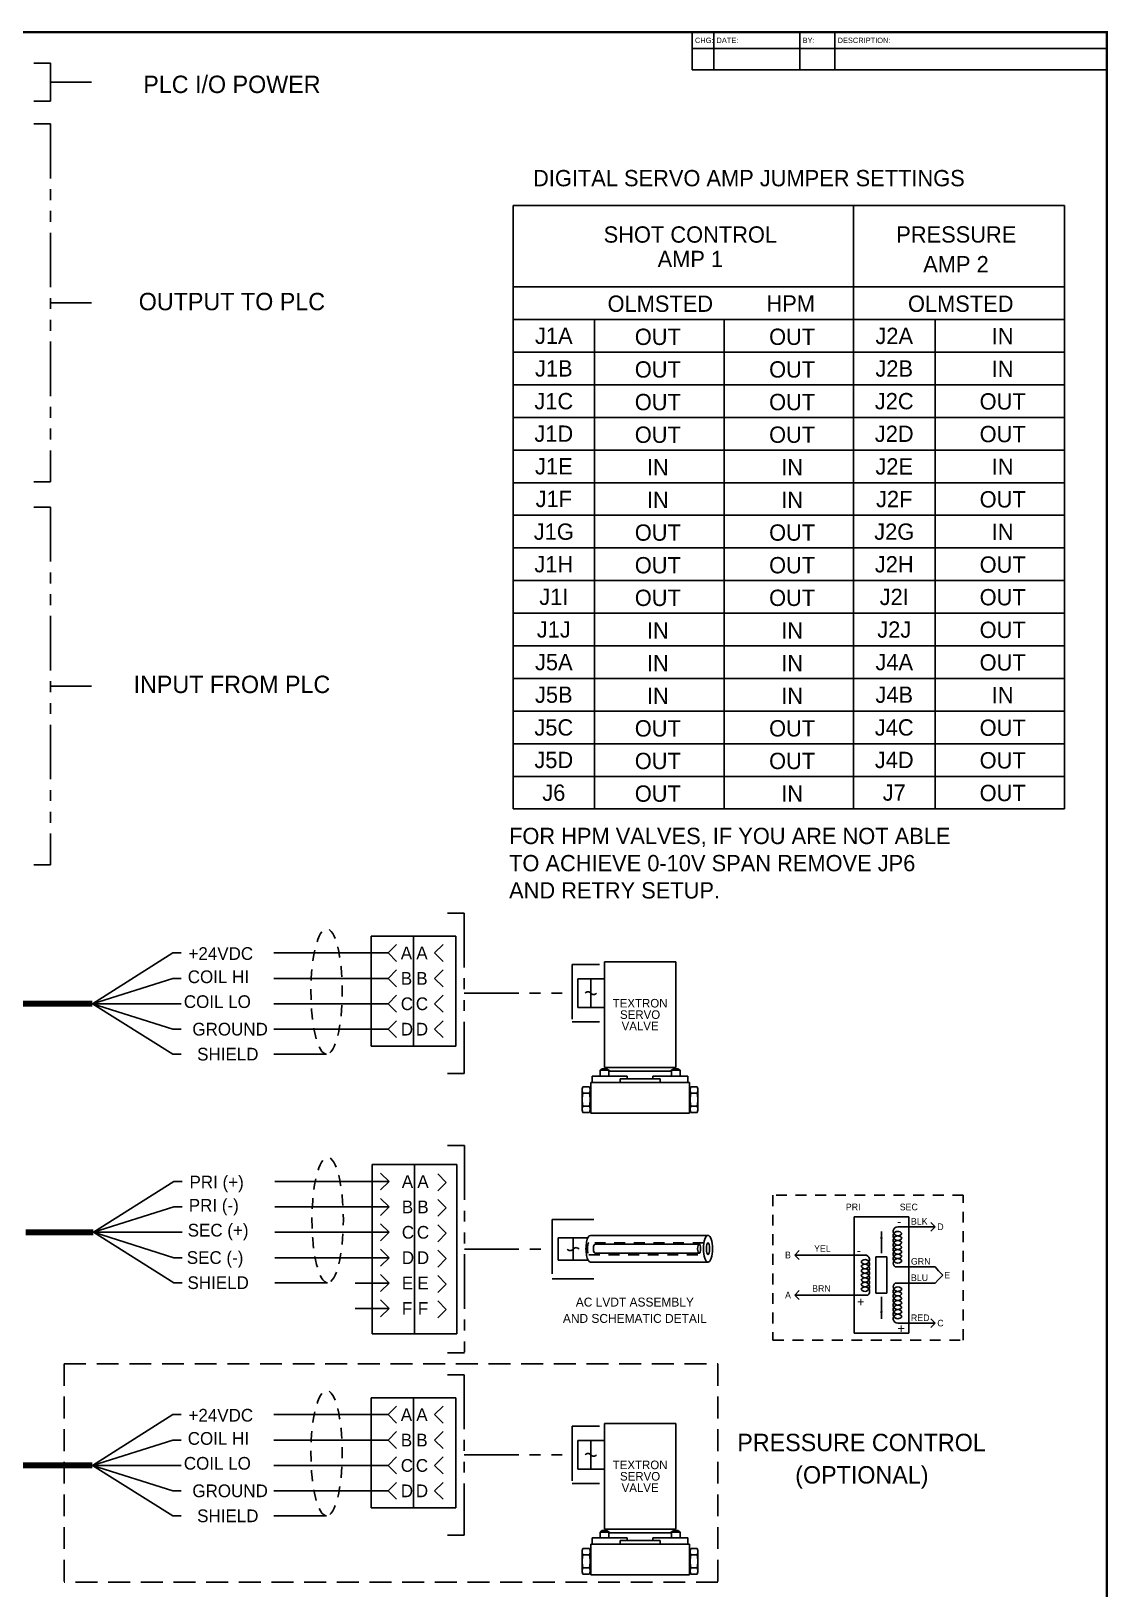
# Model space of a CAD drawing. Extents: x -174 to 488, y -202 to 118.
# Drawn here: x -56.26 to -43.9, y -103.88 to -85.99 of the extents above; entities that cross this region are included whole.
import ezdxf
from ezdxf.enums import TextEntityAlignment as Align

# ---------------------------------------------------------------- set-up
doc = ezdxf.new("R2010")
doc.units = 0
doc.header["$MEASUREMENT"] = 0
for name, pattern in [('HIDDEN', [0.375, 0.25, -0.125]), ('HIDDEN2', [0.1875, 0.125, -0.0625]), ('PHANTOM2', [1.25, 0.625, -0.125, 0.125, -0.125, 0.125, -0.125])]:
    doc.linetypes.add(name, pattern=pattern)
doc.layers.get('0').update_dxf_attribs({"linetype": 'CONTINUOUS'})
for name, color, linetype in [('1', 3, 'CONTINUOUS'), ('HIDDEN', 4, 'HIDDEN2'), ('TITLE', 2, 'CONTINUOUS')]:
    doc.layers.add(name, color=color, linetype=linetype)

# ---------------------------------------------------------------- blocks, each defined once
blk = doc.blocks.new('REVTITLE')
at = {"color": 2}
blk.add_line((3.849999999999999, -2.220446049250313e-15), (3.849999999999999, -0.3500000000000001), dxfattribs=at)
at = {"layer": 'TITLE'}
for p, q in [((3.849999999999999, -2.220446049250313e-15), (1.415534356397075e-15, -2.220446049250313e-15)), ((1.415534356397075e-15, -2.220446049250313e-15), (1.415534356397075e-15, -0.3500000000000001)), ((0.2000000000000007, -2.220446049250313e-15), (0.2000000000000007, -0.3500000000000001)), ((1.000000000000001, -2.220446049250313e-15), (1.000000000000001, -0.3500000000000001)), ((1.325000000000001, -2.220446049250313e-15), (1.325000000000001, -0.3500000000000001)), ((3.849999999999999, -0.1500000000000008), (1.415534356397075e-15, -0.1500000000000008))]:
    blk.add_line(p, q, dxfattribs=at)
for s, p in [('CHG:', (0.02499999999999999, -0.1000000000000001)), ('DATE:', (0.2249999999999993, -0.1000000000000001)), ('BY:', (1.025000000000003, -0.1000000000000001)), ('DESCRIPTION:', (1.349999999999999, -0.1000000000000001))]:
    blk.add_text(s, height=0.05, dxfattribs=at).set_placement(p)
blk = doc.blocks.new('ARROW', base_point=(0.5, 0.5))
blk.add_solid([(0.7000000000000001, 0.4666666666666667), (0.7000000000000001, 0.5333333333333333), (0.5, 0.5)])

msp = doc.modelspace()

# ---------------------------------------------------------------- linework, layer by layer
at = {"linetype": 'PHANTOM2'}
for p, q in [((-56.23384911348207, -86.36150397985786), (-56.03942780231137, -86.36150397985786)), ((-56.03942780231138, -86.36150397985786), (-56.03942780231138, -86.79647990869432)), ((-56.03942780231138, -86.57899194427608), (-55.56962567574573, -86.57899194427608)), ((-56.03942780231138, -86.79647990869432), (-56.23384911348208, -86.79647990869432)), ((-56.23384911348208, -87.05762571670653), (-56.03942780231138, -87.05762571670653)), ((-56.03942780231138, -87.05762571670653), (-56.03942780231138, -91.1674331473992)), ((-56.03942780231138, -89.11252943205287), (-55.56962567574573, -89.11252943205287)), ((-56.03942780231138, -91.16743314739921), (-56.23384911348208, -91.16743314739921)), ((-56.23384911348209, -91.45932644899555), (-56.03942780231139, -91.45932644899555)), ((-56.03942780231139, -91.45932644899555), (-56.03942780231139, -95.56913387968822)), ((-56.03942780231139, -93.51423016434188), (-55.56962567574574, -93.51423016434188)), ((-56.03942780231139, -95.56913387968824), (-56.23384911348209, -95.56913387968824)), ((-51.48388628213176, -96.12103329527527), (-51.28946497096106, -96.12103329527527)), ((-51.28946497096106, -96.12103329527527), (-51.28946497096106, -97.96269435711622)), ((-50.04995932571777, -96.71377786359521), (-50.04995932571777, -97.36994978879628)), ((-49.7382821239122, -96.71377786359521), (-50.04995932571777, -96.71377786359521)), ((-51.28946497096106, -97.04186382619575), (-50.04995932571777, -97.04186382619575)), ((-50.04995932571777, -97.36994978879628), (-49.7382821239122, -97.36994978879628)), ((-51.28946497096106, -97.96269435711622), (-51.48388628213176, -97.96269435711622)), ((-51.4811196066466, -98.79063135442031), (-51.2866982954759, -98.79063135442031)), ((-51.2866982954759, -98.79063135442031), (-51.2866982954759, -101.1722924162613)), ((-50.27865845293121, -99.63975346413919), (-50.27865845293121, -100.3231703065424)), ((-49.80026666324898, -99.63975346413919), (-50.27865845293121, -99.63975346413919)), ((-51.2866982954759, -99.98146188534079), (-50.27865845293121, -99.98146188534079)), ((-50.27865845293121, -100.3231703065424), (-49.80026666324898, -100.3231703065424)), ((-51.2866982954759, -101.1722924162613), (-51.4811196066466, -101.1722924162613)), ((-51.48388628213176, -101.4237630713679), (-51.28946497096106, -101.4237630713679)), ((-51.28946497096106, -101.4237630713679), (-51.28946497096106, -103.2654241332088)), ((-50.04995932571777, -102.0165076396878), (-50.04995932571777, -102.6726795648889)), ((-49.7382821239122, -102.0165076396878), (-50.04995932571777, -102.0165076396878)), ((-51.28946497096106, -102.3445936022884), (-50.04995932571777, -102.3445936022884)), ((-50.04995932571777, -102.6726795648889), (-49.7382821239122, -102.6726795648889)), ((-51.28946497096106, -103.2654241332088), (-51.48388628213176, -103.2654241332088))]:
    msp.add_line(p, q, dxfattribs=at)
at = {"color": 2}
msp.add_line((-48.67176232509389, -86.43749336536258), (-43.91316232509389, -86.43749336536258), dxfattribs=at)
at = {"color": 7}
for p, q in [((-50.7302021377082, -94.92607306101243), (-50.73020213770814, -87.9928326155424)), ((-50.73020213770814, -87.9928326155424), (-48.30728432851047, -87.9928326155424)), ((-48.30728432851047, -87.9928326155424), (-46.82128432851047, -87.9928326155424)), ((-46.82128432851053, -94.92607306101245), (-46.82128432851047, -87.99283261554241)), ((-46.82128432851053, -94.92607306101245), (-46.82128432851047, -87.99283261554241)), ((-46.82128432851053, -94.92607306101245), (-46.82128432851047, -87.99283261554241)), ((-46.82128432851047, -87.99283261554241), (-44.3983665193128, -87.99283261554241)), ((-46.82128432851053, -94.92607306101245), (-46.82128432851047, -87.99283261554241)), ((-44.39836651931286, -94.92607306101245), (-44.3983665193128, -87.99283261554241)), ((-48.30728432851047, -88.92975700006534), (-50.73020213770814, -88.92975700006536)), ((-44.39836651931281, -88.92975700006534), (-48.30728432851047, -88.92975700006536)), ((-48.30728432851047, -89.30452675387451), (-50.73020213770814, -89.30452675387454)), ((-49.79327775318522, -94.92607306101243), (-49.79327775318522, -89.30452675387454)), ((-48.30728432851053, -94.92607306101243), (-48.30728432851048, -89.30452675387453)), ((-48.30728432851053, -94.92607306101243), (-48.30728432851048, -89.30452675387454)), ((-46.82128432851049, -89.30452675387453), (-48.30728432851047, -89.30452675387454)), ((-44.3983665193128, -89.30452675387453), (-46.82128432851047, -89.30452675387455)), ((-45.88435994398755, -94.92607306101245), (-45.88435994398755, -89.30452675387455)), ((-48.30728432851048, -89.67929650768372), (-50.73020213770814, -89.67929650768372)), ((-46.82128432851049, -89.67929650768372), (-48.30728432851047, -89.67929650768372)), ((-44.39836651931282, -89.67929650768373), (-46.82128432851047, -89.67929650768373)), ((-48.30728432851048, -90.05406626149295), (-50.73020213770814, -90.05406626149295)), ((-46.82128432851049, -90.05406626149295), (-48.30728432851047, -90.05406626149295)), ((-44.39836651931282, -90.05406626149296), (-46.82128432851047, -90.05406626149296)), ((-48.30728432851048, -90.42883601530212), (-50.73020213770814, -90.42883601530212)), ((-46.82128432851049, -90.42883601530212), (-48.30728432851047, -90.42883601530212)), ((-44.39836651931282, -90.42883601530214), (-46.82128432851047, -90.42883601530214)), ((-48.3072843285105, -90.8036057691113), (-50.73020213770814, -90.80360576911133)), ((-46.82128432851049, -90.80360576911131), (-48.30728432851047, -90.80360576911133)), ((-44.39836651931283, -90.80360576911131), (-46.82128432851047, -90.80360576911134)), ((-48.3072843285105, -91.17837552292053), (-50.73020213770814, -91.17837552292053)), ((-46.8212843285105, -91.17837552292056), (-48.30728432851047, -91.17837552292053)), ((-44.39836651931283, -91.17837552292055), (-46.82128432851047, -91.17837552292055)), ((-48.3072843285105, -91.55314527672971), (-50.73020213770814, -91.55314527672971)), ((-46.8212843285105, -91.5531452767297), (-48.30728432851047, -91.55314527672971)), ((-44.39836651931283, -91.55314527672972), (-46.82128432851047, -91.55314527672972)), ((-48.3072843285105, -91.92791503053888), (-50.73020213770814, -91.92791503053888)), ((-46.8212843285105, -91.92791503053888), (-48.30728432851047, -91.92791503053888)), ((-44.39836651931283, -91.9279150305389), (-46.82128432851047, -91.9279150305389)), ((-48.3072843285105, -92.30268478434806), (-50.73020213770814, -92.30268478434809)), ((-46.82128432851051, -92.30268478434809), (-48.30728432851047, -92.30268478434809)), ((-44.39836651931283, -92.30268478434807), (-46.82128432851047, -92.3026847843481)), ((-48.3072843285105, -92.67745453815726), (-50.73020213770814, -92.67745453815729)), ((-46.82128432851051, -92.67745453815728), (-48.30728432851047, -92.67745453815729)), ((-44.39836651931283, -92.67745453815728), (-46.82128432851047, -92.6774545381573)), ((-48.30728432851051, -93.05222429196647), (-50.73020213770814, -93.05222429196647)), ((-46.82128432851052, -93.05222429196647), (-48.30728432851047, -93.05222429196647)), ((-44.39836651931284, -93.05222429196648), (-46.82128432851047, -93.05222429196648)), ((-48.30728432851051, -93.42699404577564), (-50.73020213770814, -93.42699404577564)), ((-46.82128432851052, -93.42699404577564), (-48.30728432851047, -93.42699404577564)), ((-44.39836651931284, -93.42699404577566), (-46.82128432851047, -93.42699404577566)), ((-48.30728432851051, -93.80176379958488), (-50.73020213770814, -93.80176379958488)), ((-46.82128432851052, -93.80176379958486), (-48.30728432851047, -93.80176379958488)), ((-44.39836651931284, -93.80176379958489), (-46.82128432851047, -93.80176379958489)), ((-48.30728432851053, -94.17653355339405), (-50.73020213770814, -94.17653355339405)), ((-46.82128432851052, -94.17653355339404), (-48.30728432851047, -94.17653355339405)), ((-44.39836651931286, -94.17653355339407), (-46.82128432851047, -94.17653355339407)), ((-48.30728432851053, -94.55130330720323), (-50.73020213770814, -94.55130330720323)), ((-46.82128432851053, -94.55130330720324), (-48.30728432851047, -94.55130330720323)), ((-44.39836651931286, -94.55130330720324), (-46.82128432851047, -94.55130330720324)), ((-48.30728432851053, -94.92607306101246), (-50.73020213770814, -94.92607306101243)), ((-46.82128432851053, -94.92607306101246), (-48.30728432851047, -94.92607306101243)), ((-44.39836651931286, -94.92607306101247), (-46.82128432851047, -94.92607306101245))]:
    msp.add_line(p, q, dxfattribs=at)
for p, q in [((-52.35878218239988, -96.38569190099467), (-51.87272890447312, -96.38569190099467)), ((-52.35878218239988, -96.38569190099467), (-52.35878218239988, -97.64943042360416)), ((-51.87272890447312, -96.38569190099467), (-51.38667562654642, -96.38569190099467)), ((-51.87272890447312, -97.64943042360416), (-51.87272890447312, -96.38569190099467)), ((-51.38667562654642, -96.38569190099467), (-51.38667562654642, -97.64943042360416)), ((-54.63598280023348, -96.58011321216536), (-55.55951781966678, -97.1622820849336)), ((-54.63598280023348, -96.58011321216536), (-54.54124419188886, -96.58011321216536)), ((-52.55320349357055, -96.58011321216537), (-53.47673851300382, -96.58011321216537)), ((-52.16436087122918, -96.58011321216537), (-52.55320349357055, -96.58011321216537)), ((-52.06715021564381, -96.48290255658002), (-52.16436087122918, -96.58011321216537)), ((-52.16436087122918, -96.58011321216537), (-52.06715021564381, -96.6773238677507)), ((-51.53249160992445, -96.48290255658002), (-51.62970226550976, -96.58011321216537)), ((-51.62970226550976, -96.58011321216537), (-51.53249160992445, -96.6773238677507)), ((-52.06715021564381, -96.77453452333606), (-52.16436087122918, -96.87174517892139)), ((-51.53249160992445, -96.77453452333604), (-51.62970226550976, -96.87174517892139)), ((-49.68085146112978, -96.68104059799842), (-48.86061176204535, -96.68104059799842)), ((-49.68085146112978, -96.68104059799842), (-49.68085146112978, -97.89499535264336)), ((-48.86061176204535, -96.68104059799842), (-48.86061176204535, -97.89499535264336)), ((-54.63598280023348, -96.87174517892139), (-55.55951781966678, -97.1622820849336)), ((-54.63598280023348, -96.87174517892139), (-54.54124419188886, -96.87174517892139)), ((-53.47673851300382, -96.87164996839765), (-52.55320349357055, -96.87174517892139)), ((-52.16436087122918, -96.87174517892139), (-52.55320349357055, -96.87174517892139)), ((-52.16436087122918, -96.87174517892139), (-52.06715021564381, -96.96895583450674)), ((-51.62970226550976, -96.87174517892139), (-51.53249160992445, -96.96895583450674)), ((-49.98434213319766, -96.87781589253066), (-49.98434213319766, -97.20591175986084)), ((-49.83669899289906, -96.87781589253066), (-49.98434213319766, -96.87781589253066)), ((-49.83669899289906, -96.87781589253066), (-49.83669899289906, -97.20591175986084)), ((-49.83669899289906, -96.87781589253066), (-49.68905585260052, -96.87781589253066)), ((-52.06715021564381, -97.06616649009209), (-52.16436087122918, -97.16337714567743)), ((-51.53249160992445, -97.06616649009207), (-51.62970226550976, -97.16337714567743)), ((-55.55951781966678, -97.1622820849336), (-54.54124419188886, -97.16348947983775)), ((-54.63598280023348, -97.74258244880765), (-55.55951781966678, -97.1622820849336)), ((-54.63598280023348, -97.45500911243346), (-55.55951781966678, -97.1622820849336)), ((-53.47673851300384, -97.1622820849336), (-52.55320349357055, -97.16337714567743)), ((-52.16436087122918, -97.16337714567743), (-52.55320349357055, -97.16337714567743)), ((-52.16436087122918, -97.16337714567743), (-52.06715021564381, -97.26058780126277)), ((-51.62970226550976, -97.16337714567743), (-51.53249160992445, -97.26058780126277)), ((-49.83669899289906, -97.20591175986084), (-49.98434213319766, -97.20591175986084)), ((-49.83669899289906, -97.20591175986084), (-49.68905585260052, -97.20591175986084)), ((-54.63598280023348, -97.45500911243346), (-54.54124419188886, -97.45500911243346)), ((-52.55320349357055, -97.45500911243347), (-53.47673851300382, -97.45500911243347)), ((-52.16436087122918, -97.45500911243347), (-52.55320349357055, -97.45500911243347)), ((-52.06715021564381, -97.35779845684812), (-52.16436087122918, -97.45500911243347)), ((-52.16436087122918, -97.45500911243347), (-52.06715021564381, -97.5522197680188)), ((-51.53249160992445, -97.3577984568481), (-51.62970226550976, -97.45500911243347)), ((-51.62970226550976, -97.45500911243347), (-51.53249160992445, -97.5522197680188)), ((-52.35878218239988, -97.64943042360416), (-51.87272890447312, -97.64943042360416)), ((-51.87272890447312, -97.64943042360416), (-51.38667562654642, -97.64943042360416)), ((-54.63598280023348, -97.74258244880765), (-54.54124419188886, -97.74258244880765)), ((-52.87023719528011, -97.74258244880765), (-53.47673851300382, -97.74258244880765)), ((-49.82029220997416, -97.99342411653349), (-49.82029220997416, -98.06724568945108)), ((-49.82029220997416, -97.99342411653349), (-49.41837475742275, -97.99342411653349)), ((-49.73006584307484, -97.92780494060675), (-49.70545865210232, -97.91140014662506)), ((-49.73006584307484, -97.92780494060675), (-49.73006584307484, -97.99342411653349)), ((-49.73006584307484, -97.92780494060675), (-49.63163707918471, -97.92780494060675)), ((-49.70545865210232, -97.91140014662506), (-49.65624427015726, -97.91140014662506)), ((-49.68085146112978, -97.89499535264336), (-48.86061176204535, -97.89499535264336)), ((-49.68085146112978, -97.89499535264336), (-49.61523228520305, -97.93600733759759)), ((-49.63163707918471, -97.92780494060675), (-49.65624427015726, -97.91140014662506)), ((-49.63163707918471, -97.92780494060675), (-49.63163707918471, -97.99342411653349)), ((-49.61523228520305, -97.93600733759759), (-48.92623093797209, -97.93600733759759)), ((-49.5003987273312, -98.02623370449687), (-49.04106449584393, -98.02623370449687)), ((-49.5003987273312, -98.02623370449687), (-49.5003987273312, -98.06724568945108)), ((-49.41837475742275, -97.99342411653349), (-49.41837475742275, -98.02623370449687)), ((-49.12308846575237, -97.99342411653349), (-48.72117101320099, -97.99342411653349)), ((-49.12308846575237, -97.99342411653349), (-49.12308846575237, -98.02623370449687)), ((-49.04106449584393, -98.02623370449687), (-49.04106449584393, -98.06724568945108)), ((-48.86061176204535, -97.89499535264336), (-48.92623093797209, -97.93600733759759)), ((-48.90982614399041, -97.92780494060675), (-48.8852189530179, -97.91140014662506)), ((-48.90982614399041, -97.92780494060675), (-48.90982614399041, -97.99342411653349)), ((-48.90982614399041, -97.92780494060675), (-48.81139738010029, -97.92780494060675)), ((-48.8852189530179, -97.91140014662506), (-48.83600457107282, -97.91140014662506)), ((-48.81139738010029, -97.92780494060675), (-48.83600457107282, -97.91140014662506)), ((-48.81139738010029, -97.92780494060675), (-48.81139738010029, -97.99342411653349)), ((-48.72117101320099, -97.99342411653349), (-48.72117101320099, -98.06724568945108)), ((-49.92692337085512, -98.11646007139616), (-49.93512576784595, -98.1410672623687)), ((-49.93512576784595, -98.1410672623687), (-49.93512576784595, -98.16567445334123)), ((-49.93512576784595, -98.15337085785495), (-49.93512576784595, -98.37483557660775)), ((-49.92692337085512, -98.19028164431376), (-49.93512576784595, -98.16567445334123)), ((-49.92692337085512, -98.19028164431376), (-49.93512576784595, -98.25179962174509)), ((-49.92692337085512, -98.11646007139616), (-49.8531017979375, -98.11646007139616)), ((-49.92692337085512, -98.19028164431376), (-49.8531017979375, -98.19028164431376)), ((-49.8531017979375, -98.11646007139616), (-49.84489940094667, -98.1410672623687)), ((-49.8531017979375, -98.19028164431376), (-49.84489940094667, -98.16567445334123)), ((-49.8531017979375, -98.19028164431376), (-49.84489940094667, -98.25179962174509)), ((-49.84489940094667, -98.1410672623687), (-49.84489940094667, -98.16567445334123)), ((-49.84489940094667, -98.15337085785495), (-49.84489940094667, -98.37483557660775)), ((-49.83669700395583, -98.06724568945108), (-48.70476621921931, -98.06724568945108)), ((-49.83669700395583, -98.06724568945108), (-49.83669700395583, -98.4199487600574)), ((-48.70476621921931, -98.06724568945108), (-48.70476621921931, -98.4199487600574)), ((-48.68836142523764, -98.11646007139616), (-48.69656382222847, -98.1410672623687)), ((-48.69656382222847, -98.1410672623687), (-48.69656382222847, -98.16567445334123)), ((-48.69656382222847, -98.15337085785495), (-48.69656382222847, -98.37483557660775)), ((-48.68836142523764, -98.19028164431376), (-48.69656382222847, -98.16567445334123)), ((-48.68836142523764, -98.19028164431376), (-48.69656382222847, -98.25179962174509)), ((-48.61453985232004, -98.11646007139616), (-48.68836142523764, -98.11646007139616)), ((-48.61453985232004, -98.19028164431376), (-48.68836142523764, -98.19028164431376)), ((-48.61453985232004, -98.11646007139616), (-48.6063374553292, -98.1410672623687)), ((-48.61453985232004, -98.19028164431376), (-48.6063374553292, -98.16567445334123)), ((-48.61453985232004, -98.19028164431376), (-48.6063374553292, -98.25179962174509)), ((-48.6063374553292, -98.1410672623687), (-48.6063374553292, -98.16567445334123)), ((-48.6063374553292, -98.15337085785495), (-48.6063374553292, -98.37483557660775)), ((-49.93512576784595, -98.25179962174509), (-49.93512576784595, -98.27640681271762)), ((-49.93512576784595, -98.27640681271762), (-49.92692337085512, -98.33792479014896)), ((-49.92692337085512, -98.33792479014896), (-49.93512576784595, -98.36253198112148)), ((-49.93512576784595, -98.36253198112148), (-49.93512576784595, -98.38713917209402)), ((-49.92692337085512, -98.41174636306656), (-49.93512576784595, -98.38713917209402)), ((-49.92692337085512, -98.33792479014896), (-49.8531017979375, -98.33792479014896)), ((-49.84489940094667, -98.27640681271762), (-49.8531017979375, -98.33792479014896)), ((-49.8531017979375, -98.33792479014896), (-49.84489940094667, -98.36253198112148)), ((-49.8531017979375, -98.41174636306656), (-49.84489940094667, -98.38713917209402)), ((-49.84489940094667, -98.25179962174509), (-49.84489940094667, -98.27640681271762)), ((-49.84489940094667, -98.36253198112148), (-49.84489940094667, -98.38713917209402)), ((-48.69656382222847, -98.25179962174509), (-48.69656382222847, -98.27640681271762)), ((-48.69656382222847, -98.27640681271762), (-48.68836142523764, -98.33792479014896)), ((-48.68836142523764, -98.33792479014896), (-48.69656382222847, -98.36253198112148)), ((-48.69656382222847, -98.36253198112148), (-48.69656382222847, -98.38713917209402)), ((-48.68836142523764, -98.41174636306656), (-48.69656382222847, -98.38713917209402)), ((-48.61453985232004, -98.33792479014896), (-48.68836142523764, -98.33792479014896)), ((-48.6063374553292, -98.27640681271762), (-48.61453985232004, -98.33792479014896)), ((-48.61453985232004, -98.33792479014896), (-48.6063374553292, -98.36253198112148)), ((-48.61453985232004, -98.41174636306656), (-48.6063374553292, -98.38713917209402)), ((-48.6063374553292, -98.25179962174509), (-48.6063374553292, -98.27640681271762)), ((-48.6063374553292, -98.36253198112148), (-48.6063374553292, -98.38713917209402)), ((-49.92692337085512, -98.41174636306656), (-49.8531017979375, -98.41174636306656)), ((-49.83669700395583, -98.4199487600574), (-48.70476621921931, -98.4199487600574)), ((-48.61453985232004, -98.41174636306656), (-48.68836142523764, -98.41174636306656)), ((-52.34693934184546, -99.01057154517754), (-52.34693934184546, -100.9544187566163)), ((-52.34693934184546, -99.01057154517754), (-51.86088606391871, -99.01057154517754)), ((-52.15251803067474, -99.20499285634823), (-52.24972868626011, -99.10778220076288)), ((-51.86088606391871, -100.9544187566163), (-51.8608860639187, -99.01057154517754)), ((-51.86088606391871, -99.01057154517753), (-51.374832785992, -99.01057154517753)), ((-51.374832785992, -99.01057154517753), (-51.374832785992, -100.9544187566163)), ((-54.62413995967906, -99.20499285634821), (-55.54767497911234, -99.78716172911645)), ((-54.62413995967906, -99.20499285634821), (-54.52940135133443, -99.20499285634821)), ((-52.54136065301611, -99.20499285634823), (-53.4648956724494, -99.20499285634823)), ((-52.15251803067474, -99.20499285634823), (-52.54136065301611, -99.20499285634823)), ((-52.24972868626011, -99.30220351193357), (-52.15251803067474, -99.20499285634823)), ((-51.49721309709467, -99.21576355606722), (-51.59442375267997, -99.11855290048187)), ((-51.59442375267997, -99.31297421165257), (-51.49721309709467, -99.21576355606722)), ((-52.15251803067474, -99.49650285634823), (-52.24972868626011, -99.39929220076287)), ((-51.49721309709467, -99.50727355606722), (-51.59442375267997, -99.41006290048186)), ((-54.62413995967906, -99.49662482310426), (-55.54767497911234, -99.78716172911645)), ((-54.62413995967906, -99.49662482310426), (-54.52940135133443, -99.49662482310426)), ((-53.4648956724494, -99.49652961258052), (-52.54136065301611, -99.49662482310426)), ((-52.15251803067474, -99.49650285634822), (-52.54136065301611, -99.49650285634822)), ((-52.24972868626011, -99.59371351193357), (-52.15251803067474, -99.49650285634823)), ((-51.59442375267997, -99.60448421165258), (-51.49721309709467, -99.50727355606722)), ((-46.81333630031166, -99.61074044489752), (-46.81333630031166, -100.9473627506874)), ((-46.18655430273338, -99.61074044489752), (-46.81333630031166, -99.61074044489752)), ((-46.18655430273338, -100.9473627506874), (-46.18655430273338, -99.61074044489752)), ((-55.54767497911234, -99.78716172911645), (-54.52940135133443, -99.7883691240206)), ((-54.62413995967906, -100.0798887566163), (-55.54767497911234, -99.78716172911645)), ((-54.62413995967906, -100.3674620929905), (-55.54767497911234, -99.78716172911645)), ((-53.46489567244942, -99.78716172911646), (-52.54136065301611, -99.78825678986028)), ((-52.15251803067474, -99.78813482310426), (-52.54136065301611, -99.78813482310426)), ((-52.15251803067474, -99.78813482310426), (-52.24972868626011, -99.69092416751892)), ((-52.24972868626011, -99.8853454786896), (-52.15251803067474, -99.78813482310426)), ((-51.49721309709467, -99.79890552282325), (-51.59442375267997, -99.7016948672379)), ((-51.59442375267997, -99.89611617840859), (-51.49721309709467, -99.79890552282325)), ((-48.49104230902932, -99.82307873287513), (-49.84083132091224, -99.82307873287512)), ((-46.49994530152254, -100.0283387987612), (-46.49994530152254, -99.77762599972986)), ((-46.31191070224907, -99.72539416659835), (-45.88380677182766, -99.72539416659835)), ((-45.93426317039516, -99.67493776803086), (-45.88380677182766, -99.72539416659835)), ((-45.88380677182766, -99.72539416659835), (-45.93426317039516, -99.77585056516583)), ((-52.15251803067474, -100.0797667898603), (-52.24972868626011, -99.98255613427494)), ((-51.49721309709467, -100.0905374895793), (-51.59442375267997, -99.99332683399393)), ((-50.21031676869089, -99.8533212273902), (-50.21031676869089, -100.1096025432914)), ((-50.21031676869089, -99.8533212273902), (-49.8686083474893, -99.8533212273902)), ((-50.03946255809009, -99.8533212273902), (-50.03946255809009, -100.1096025432914)), ((-49.78957351033441, -99.92559435403079), (-48.593557930185, -99.92559435403079)), ((-47.4449835398395, -99.99877513344629), (-47.49543993840697, -100.0492315320138)), ((-54.62413995967906, -100.0798887566163), (-54.52940135133443, -100.0798887566163)), ((-52.54136065301611, -100.0798887566163), (-53.4648956724494, -100.0798887566163)), ((-52.15251803067474, -100.0797667898603), (-52.54136065301611, -100.0797667898603)), ((-52.24972868626011, -100.1769774454456), (-52.15251803067474, -100.0797667898603)), ((-51.59442375267997, -100.1877481451646), (-51.49721309709467, -100.0905374895793)), ((-50.21031676869089, -100.1096025432914), (-49.8686083474893, -100.1096025432914)), ((-48.49104230902932, -100.1306255963421), (-49.84083132091224, -100.1306255963421)), ((-49.78957351033441, -100.0281099751865), (-48.593557930185, -100.0281099751865)), ((-47.49543993840697, -100.0492315320138), (-47.4449835398395, -100.0996879305813)), ((-46.68797990079601, -100.0492315320138), (-47.49543993840697, -100.0492315320138)), ((-46.56262350128036, -100.0701242652664), (-46.56262350128036, -100.4879789303186)), ((-46.56262350128036, -100.0701242652664), (-46.43726710176469, -100.0701242652664)), ((-46.43726710176469, -100.0701242652664), (-46.43726710176469, -100.4879789303186)), ((-46.34324980212797, -100.1850342981557), (-45.88380677182766, -100.1850342981557)), ((-45.88380677182766, -100.1850342981557), (-45.84596180721431, -100.2299749080247)), ((-54.62413995967906, -100.3674620929905), (-54.52940135133443, -100.3674620929905)), ((-52.85839435472568, -100.3674620929905), (-53.4648956724494, -100.3674620929905)), ((-52.15251803067474, -100.3713987566163), (-52.24972868626011, -100.274188101031)), ((-51.49721309709467, -100.3821694563353), (-51.59442375267997, -100.28495880075)), ((-45.84596180721431, -100.3308877051597), (-45.88380677182766, -100.3730688974292)), ((-45.84596180721431, -100.2299749080247), (-45.79550540864682, -100.2804313065922)), ((-45.79550540864682, -100.2804313065922), (-45.84596180721431, -100.3308877051597)), ((-52.15251803067474, -100.3713987566163), (-52.54136065301611, -100.3713987566163)), ((-52.24972868626011, -100.4686094122017), (-52.15251803067474, -100.3713987566163)), ((-51.59442375267997, -100.4793801119207), (-51.49721309709467, -100.3821694563353)), ((-47.4449835398395, -100.4584152650037), (-47.49543993840697, -100.5088716635712)), ((-47.49543993840697, -100.5088716635712), (-47.4449835398395, -100.5593280621387)), ((-46.65664080091709, -100.5088716635712), (-47.49543993840697, -100.5088716635712)), ((-46.56262350128036, -100.4879789303186), (-46.43726710176469, -100.4879789303186)), ((-46.49994530152254, -100.5297643968238), (-46.49994530152254, -100.7804771958551)), ((-46.34324980212797, -100.3730688974292), (-45.88380677182766, -100.3730688974292)), ((-52.15251803067474, -100.6629087566163), (-52.54136065301611, -100.6629087566163)), ((-52.15251803067474, -100.6629087566163), (-52.24972868626011, -100.565698101031)), ((-52.24972868626011, -100.7601194122017), (-52.15251803067474, -100.6629087566163)), ((-51.49721309709467, -100.6736794563353), (-51.59442375267997, -100.57646880075)), ((-51.59442375267997, -100.7708901119207), (-51.49721309709467, -100.6736794563353)), ((-46.31191070224907, -100.8327090289866), (-45.88380677182766, -100.8327090289866)), ((-45.93426317039516, -100.7822526304191), (-45.88380677182766, -100.8327090289866)), ((-45.88380677182766, -100.8327090289866), (-45.93426317039516, -100.8831654275541)), ((-51.374832785992, -100.9544187566163), (-52.34693934184546, -100.9544187566163)), ((-46.81333630031166, -100.9473627506874), (-46.18655430273338, -100.9473627506874)), ((-52.35878218239988, -101.6884216770873), (-51.87272890447312, -101.6884216770873)), ((-52.35878218239988, -101.6884216770873), (-52.35878218239988, -102.9521601996968)), ((-52.06715021564381, -101.7856323326726), (-52.16436087122918, -101.882842988258)), ((-51.87272890447312, -101.6884216770873), (-51.38667562654642, -101.6884216770873)), ((-51.87272890447312, -102.9521601996968), (-51.87272890447312, -101.6884216770873)), ((-51.53249160992445, -101.7856323326726), (-51.62970226550976, -101.882842988258)), ((-51.38667562654642, -101.6884216770873), (-51.38667562654643, -102.9521601996968)), ((-54.63598280023348, -101.882842988258), (-55.55951781966678, -102.4650118610262)), ((-54.63598280023348, -101.882842988258), (-54.54124419188886, -101.882842988258)), ((-52.55320349357055, -101.882842988258), (-53.47673851300382, -101.882842988258)), ((-52.16436087122918, -101.882842988258), (-52.55320349357055, -101.882842988258)), ((-52.16436087122918, -101.882842988258), (-52.06715021564381, -101.9800536438433)), ((-51.62970226550976, -101.882842988258), (-51.53249160992445, -101.9800536438433)), ((-52.06715021564381, -102.0772642994287), (-52.16436087122918, -102.174474955014)), ((-51.53249160992445, -102.0772642994287), (-51.62970226550976, -102.174474955014)), ((-49.68085146112978, -101.983770374091), (-48.86061176204535, -101.983770374091)), ((-49.68085146112978, -101.983770374091), (-49.68085146112978, -103.197725128736)), ((-48.86061176204535, -101.983770374091), (-48.86061176204535, -103.197725128736)), ((-54.63598280023348, -102.174474955014), (-55.55951781966678, -102.4650118610262)), ((-54.63598280023348, -102.174474955014), (-54.54124419188886, -102.174474955014)), ((-53.47673851300382, -102.1743797444903), (-52.55320349357055, -102.174474955014)), ((-52.16436087122918, -102.174474955014), (-52.55320349357055, -102.174474955014)), ((-52.16436087122918, -102.174474955014), (-52.06715021564381, -102.2716856105994)), ((-51.62970226550976, -102.174474955014), (-51.53249160992445, -102.2716856105994)), ((-49.98434213319766, -102.1805456686233), (-49.98434213319766, -102.5086415359535)), ((-49.83669899289906, -102.1805456686233), (-49.98434213319766, -102.1805456686233)), ((-49.83669899289906, -102.1805456686233), (-49.83669899289906, -102.5086415359535)), ((-49.83669899289906, -102.1805456686233), (-49.68905585260052, -102.1805456686233)), ((-55.55951781966678, -102.4650118610262), (-54.54124419188886, -102.4662192559304)), ((-54.63598280023348, -103.0453122249003), (-55.55951781966678, -102.4650118610262)), ((-54.63598280023348, -102.7577388885261), (-55.55951781966678, -102.4650118610262)), ((-53.47673851300384, -102.4650118610262), (-52.55320349357055, -102.46610692177)), ((-52.16436087122918, -102.46610692177), (-52.55320349357055, -102.46610692177)), ((-52.06715021564381, -102.3688962661847), (-52.16436087122918, -102.46610692177)), ((-52.16436087122918, -102.46610692177), (-52.06715021564381, -102.5633175773554)), ((-51.53249160992445, -102.3688962661847), (-51.62970226550976, -102.46610692177)), ((-51.62970226550976, -102.46610692177), (-51.53249160992445, -102.5633175773554)), ((-49.83669899289906, -102.5086415359535), (-49.98434213319766, -102.5086415359535)), ((-49.83669899289906, -102.5086415359535), (-49.68905585260052, -102.5086415359535)), ((-52.06715021564381, -102.6605282329407), (-52.16436087122918, -102.7577388885261)), ((-51.53249160992445, -102.6605282329407), (-51.62970226550976, -102.7577388885261)), ((-54.63598280023348, -102.7577388885261), (-54.54124419188886, -102.7577388885261)), ((-52.55320349357055, -102.7577388885261), (-53.47673851300382, -102.7577388885261)), ((-52.16436087122918, -102.7577388885261), (-52.55320349357055, -102.7577388885261)), ((-52.16436087122918, -102.7577388885261), (-52.06715021564381, -102.8549495441114)), ((-51.62970226550976, -102.7577388885261), (-51.53249160992445, -102.8549495441114)), ((-54.63598280023348, -103.0453122249003), (-54.54124419188886, -103.0453122249003)), ((-52.87023719528011, -103.0453122249003), (-53.47673851300382, -103.0453122249003)), ((-52.35878218239988, -102.9521601996968), (-51.87272890447312, -102.9521601996968)), ((-51.87272890447312, -102.9521601996968), (-51.38667562654642, -102.9521601996968)), ((-49.73006584307484, -103.2305347166994), (-49.70545865210232, -103.2141299227177)), ((-49.73006584307484, -103.2305347166994), (-49.73006584307484, -103.2961538926261)), ((-49.73006584307484, -103.2305347166994), (-49.63163707918473, -103.2305347166994)), ((-49.70545865210232, -103.2141299227177), (-49.65624427015726, -103.2141299227177)), ((-49.68085146112978, -103.197725128736), (-48.86061176204535, -103.197725128736)), ((-49.68085146112978, -103.197725128736), (-49.61523228520305, -103.2387371136902)), ((-49.63163707918473, -103.2305347166994), (-49.65624427015726, -103.2141299227177)), ((-49.63163707918473, -103.2305347166994), (-49.63163707918473, -103.2961538926261)), ((-48.86061176204535, -103.197725128736), (-48.92623093797209, -103.2387371136902)), ((-48.90982614399041, -103.2305347166994), (-48.8852189530179, -103.2141299227177)), ((-48.90982614399041, -103.2305347166994), (-48.90982614399041, -103.2961538926261)), ((-48.90982614399041, -103.2305347166994), (-48.81139738010029, -103.2305347166994)), ((-48.8852189530179, -103.2141299227177), (-48.83600457107283, -103.2141299227177)), ((-48.81139738010029, -103.2305347166994), (-48.83600457107283, -103.2141299227177)), ((-48.81139738010029, -103.2305347166994), (-48.81139738010029, -103.2961538926261)), ((-49.83669700395583, -103.3699754655437), (-48.70476621921932, -103.3699754655437)), ((-49.83669700395583, -103.3699754655437), (-49.83669700395583, -103.72267853615)), ((-49.82029220997416, -103.2961538926261), (-49.82029220997416, -103.3699754655437)), ((-49.82029220997416, -103.2961538926261), (-49.41837475742275, -103.2961538926261)), ((-49.61523228520305, -103.2387371136902), (-48.92623093797209, -103.2387371136902)), ((-49.50039872733122, -103.3289634805895), (-49.04106449584393, -103.3289634805895)), ((-49.50039872733122, -103.3289634805895), (-49.50039872733122, -103.3699754655437)), ((-49.41837475742275, -103.2961538926261), (-49.41837475742275, -103.3289634805895)), ((-49.12308846575237, -103.2961538926261), (-48.72117101320099, -103.2961538926261)), ((-49.12308846575237, -103.2961538926261), (-49.12308846575237, -103.3289634805895)), ((-49.04106449584393, -103.3289634805895), (-49.04106449584393, -103.3699754655437)), ((-48.72117101320099, -103.2961538926261), (-48.72117101320099, -103.3699754655437)), ((-48.70476621921932, -103.3699754655437), (-48.70476621921932, -103.72267853615)), ((-49.92692337085512, -103.4191898474888), (-49.93512576784596, -103.4437970384613)), ((-49.93512576784596, -103.4437970384613), (-49.93512576784596, -103.4684042294338)), ((-49.93512576784596, -103.4561006339476), (-49.93512576784596, -103.6775653527004)), ((-49.92692337085512, -103.4930114204064), (-49.93512576784596, -103.4684042294338)), ((-49.92692337085512, -103.4930114204064), (-49.93512576784596, -103.5545293978377)), ((-49.93512576784596, -103.5545293978377), (-49.93512576784596, -103.5791365888102)), ((-49.93512576784596, -103.5791365888102), (-49.92692337085512, -103.6406545662416)), ((-49.92692337085512, -103.4191898474888), (-49.85310179793751, -103.4191898474888)), ((-49.92692337085512, -103.4930114204064), (-49.85310179793751, -103.4930114204064)), ((-49.85310179793751, -103.4191898474888), (-49.84489940094667, -103.4437970384613)), ((-49.85310179793751, -103.4930114204064), (-49.84489940094667, -103.4684042294338)), ((-49.85310179793751, -103.4930114204064), (-49.84489940094667, -103.5545293978377)), ((-49.84489940094667, -103.5791365888102), (-49.85310179793751, -103.6406545662416)), ((-49.84489940094667, -103.4437970384613), (-49.84489940094667, -103.4684042294338)), ((-49.84489940094667, -103.4561006339476), (-49.84489940094667, -103.6775653527004)), ((-49.84489940094667, -103.5545293978377), (-49.84489940094667, -103.5791365888102)), ((-48.68836142523764, -103.4191898474888), (-48.69656382222848, -103.4437970384613)), ((-48.69656382222848, -103.4437970384613), (-48.69656382222848, -103.4684042294338)), ((-48.69656382222848, -103.4561006339476), (-48.69656382222848, -103.6775653527004)), ((-48.68836142523764, -103.4930114204064), (-48.69656382222848, -103.4684042294338)), ((-48.68836142523764, -103.4930114204064), (-48.69656382222848, -103.5545293978377)), ((-48.69656382222848, -103.5545293978377), (-48.69656382222848, -103.5791365888102)), ((-48.69656382222848, -103.5791365888102), (-48.68836142523764, -103.6406545662416)), ((-48.61453985232004, -103.4191898474888), (-48.68836142523764, -103.4191898474888)), ((-48.61453985232004, -103.4930114204064), (-48.68836142523764, -103.4930114204064)), ((-48.61453985232004, -103.4191898474888), (-48.60633745532918, -103.4437970384613)), ((-48.61453985232004, -103.4930114204064), (-48.60633745532918, -103.4684042294338)), ((-48.61453985232004, -103.4930114204064), (-48.60633745532918, -103.5545293978377)), ((-48.60633745532918, -103.5791365888102), (-48.61453985232004, -103.6406545662416)), ((-48.60633745532918, -103.4437970384613), (-48.60633745532918, -103.4684042294338)), ((-48.60633745532918, -103.4561006339476), (-48.60633745532918, -103.6775653527004)), ((-48.60633745532918, -103.5545293978377), (-48.60633745532918, -103.5791365888102)), ((-49.92692337085512, -103.6406545662416), (-49.93512576784596, -103.6652617572141)), ((-49.93512576784596, -103.6652617572141), (-49.93512576784596, -103.6898689481866)), ((-49.92692337085512, -103.7144761391592), (-49.93512576784596, -103.6898689481866)), ((-49.92692337085512, -103.6406545662416), (-49.85310179793751, -103.6406545662416)), ((-49.92692337085512, -103.7144761391592), (-49.85310179793751, -103.7144761391592)), ((-49.85310179793751, -103.6406545662416), (-49.84489940094667, -103.6652617572141)), ((-49.85310179793751, -103.7144761391592), (-49.84489940094667, -103.6898689481866)), ((-49.84489940094667, -103.6652617572141), (-49.84489940094667, -103.6898689481866)), ((-49.83669700395583, -103.72267853615), (-48.70476621921932, -103.72267853615)), ((-48.68836142523764, -103.6406545662416), (-48.69656382222848, -103.6652617572141)), ((-48.69656382222848, -103.6652617572141), (-48.69656382222848, -103.6898689481866)), ((-48.68836142523764, -103.7144761391592), (-48.69656382222848, -103.6898689481866)), ((-48.61453985232004, -103.6406545662416), (-48.68836142523764, -103.6406545662416)), ((-48.61453985232004, -103.7144761391592), (-48.68836142523764, -103.7144761391592)), ((-48.61453985232004, -103.6406545662416), (-48.60633745532918, -103.6652617572141)), ((-48.61453985232004, -103.7144761391592), (-48.60633745532918, -103.6898689481866)), ((-48.60633745532918, -103.6652617572141), (-48.60633745532918, -103.6898689481866))]:
    msp.add_line(p, q)
at = {"linetype": 'HIDDEN'}
for p, q in [((-55.88512201691015, -101.3003563296807), (-48.37676479241033, -101.3003563296807)), ((-55.88512201691015, -101.3003563296807), (-55.88512201691018, -103.8054689953272)), ((-48.37676479241033, -101.3003563296807), (-48.37676479241035, -103.8054689953272)), ((-48.37676479241036, -103.8054689953272), (-55.88512201691017, -103.8054689953272))]:
    msp.add_line(p, q, dxfattribs=at)
at = {"linetype": 'HIDDEN', "const_width": 0.06834374743710939}
for points in [[(-56.63209947167863, -97.1622820849336), (-55.55951781966678, -97.1622820849336)], [(-56.32581775258438, -99.78716172911645), (-55.54767497911234, -99.78716172911645)], [(-56.63209947167863, -102.4650118610262), (-55.55951781966678, -102.4650118610262)]]:
    msp.add_lwpolyline(points, dxfattribs=at)
for centre, radius, start, end in [((-49.86950857963213, -97.0664710162458), 0.04101198341651715, 36.86989764613787, 143.1301023537451), ((-49.80388940616604, -97.01725663614575), 0.04101198341643625, 216.8698976461255, 323.1301023539377), ((-46.31191070224907, -99.77762599972986), 0.05223183313152181, 90, 329.9999999999991), ((-46.31191070224907, -99.82985783286138), 0.05223183313152181, 90, 329.9999999999991), ((-46.31191070224907, -99.88208966599291), 0.05223183313152181, 90, 329.9999999999991), ((-46.31191070224907, -99.82985783286138), 0.05223183313152181, 30.00000000000012, 149.9999999999992), ((-46.31191070224907, -99.88208966599291), 0.05223183313152181, 30.00000000000012, 149.9999999999992), ((-50.07363340021021, -99.95583375375045), 0.04271355265036989, 216.8698976460623, 323.1301023538743), ((-50.00529171596988, -100.0070900169312), 0.04271355265045416, 36.86989764625492, 143.1301023538621), ((-46.31191070224907, -99.93432149912444), 0.05223183313152181, 90, 329.9999999999991), ((-46.31191070224907, -99.98655333225595), 0.05223183313152181, 90, 329.9999999999991), ((-46.31191070224907, -100.0387851653875), 0.05223183313152181, 90, 329.9999999999991), ((-46.31191070224907, -99.93432149912444), 0.05223183313152181, 30.00000000000012, 149.9999999999992), ((-46.31191070224907, -99.98655333225595), 0.05223183313152181, 30.00000000000012, 149.9999999999992), ((-46.31191070224907, -100.0387851653875), 0.05223183313152181, 30.00000000000012, 149.9999999999992), ((-46.68797990079601, -100.1014633651453), 0.05223183313152181, 210.0000000000001, 90), ((-46.68797990079601, -100.1536951982768), 0.05223183313152181, 210.0000000000001, 90), ((-46.68797990079601, -100.1536951982768), 0.05223183313152181, 30.00000000000012, 149.9999999999992), ((-46.68797990079601, -100.2059270314084), 0.05223183313152181, 210.0000000000001, 90), ((-46.68797990079601, -100.2059270314084), 0.05223183313152181, 30.00000000000012, 149.9999999999992), ((-46.31191070224907, -100.091016998519), 0.05223183313152181, 90, 329.9999999999991), ((-46.31191070224907, -100.1432488316505), 0.05223183313152181, 90, 233.1301023541546), ((-46.31191070224907, -100.091016998519), 0.05223183313152181, 30.00000000000012, 149.9999999999992), ((-46.31191070224907, -100.1432488316505), 0.05223183313152181, 30.00000000000012, 149.9999999999992), ((-46.68797990079601, -100.2581588645399), 0.05223183313152181, 210.0000000000001, 90), ((-46.68797990079601, -100.2581588645399), 0.05223183313152181, 30.00000000000012, 149.9999999999992), ((-46.68797990079601, -100.3103906976714), 0.05223183313152181, 30.00000000000012, 149.9999999999992), ((-46.68797990079601, -100.3103906976714), 0.05223183313152181, 210.0000000000001, 90), ((-46.68797990079601, -100.3626225308029), 0.05223183313152181, 30.00000000000012, 149.9999999999992), ((-46.68797990079601, -100.3626225308029), 0.05223183313152181, 210.0000000000001, 90), ((-46.68797990079601, -100.4148543639344), 0.05223183313152181, 210.0000000000001, 90), ((-46.68797990079601, -100.4148543639344), 0.05223183313152181, 30.00000000000012, 149.9999999999992), ((-46.68797990079601, -100.467086197066), 0.05223183313152181, 30.00000000000012, 149.9999999999992), ((-46.68797990079601, -100.467086197066), 0.05223183313152181, 306.8698976458454, 90), ((-46.31191070224907, -100.4148543639344), 0.05223183313152181, 126.8698976458453, 270), ((-46.31191070224907, -100.467086197066), 0.05223183313152181, 30.00000000000012, 270), ((-46.31191070224907, -100.5193180301975), 0.05223183313152181, 30.00000000000012, 270), ((-46.31191070224907, -100.571549863329), 0.05223183313152181, 30.00000000000012, 270), ((-46.31191070224907, -100.4148543639344), 0.05223183313152181, 210.0000000000001, 329.9999999999991), ((-46.31191070224907, -100.467086197066), 0.05223183313152181, 210.0000000000001, 329.9999999999991), ((-46.31191070224907, -100.5193180301975), 0.05223183313152181, 210.0000000000001, 329.9999999999991), ((-46.31191070224907, -100.6237816964605), 0.05223183313152181, 30.00000000000012, 270), ((-46.31191070224907, -100.676013529592), 0.05223183313152181, 30.00000000000012, 270), ((-46.31191070224907, -100.7282453627236), 0.05223183313152181, 30.00000000000012, 270), ((-46.31191070224907, -100.7804771958551), 0.05223183313152181, 30.00000000000012, 270), ((-46.31191070224907, -100.571549863329), 0.05223183313152181, 210.0000000000001, 329.9999999999991), ((-46.31191070224907, -100.6237816964605), 0.05223183313152181, 210.0000000000001, 329.9999999999991), ((-46.31191070224907, -100.676013529592), 0.05223183313152181, 210.0000000000001, 329.9999999999991), ((-46.31191070224907, -100.7282453627236), 0.05223183313152181, 210.0000000000001, 329.9999999999991), ((-49.86950857963213, -102.3692007923384), 0.04101198341651715, 36.86989764613787, 143.1301023537451), ((-49.80388940616604, -102.3199864122384), 0.04101198341643625, 216.8698976461255, 323.1301023539377)]:
    msp.add_arc(centre, radius, start, end)
for centre, major_axis, ratio, end_param in [((-49.84083132091224, -99.97685216460862), (0, -0.1537734317334958), 0.3333333333333308, 6.283185307179778), ((-49.78957351033441, -99.97685216460862), (0, -0.05125781057783155), 0.3333333333333413, 6.283185307179814)]:
    msp.add_ellipse(centre, major_axis=major_axis, ratio=ratio, start_param=3.141592653589793, end_param=end_param)
for centre, major_axis, ratio in [((-48.593557930185, -99.97685216460862), (0, 0.05125781057783155), 0.3333333333333175), ((-48.49104230902932, -99.97685216460862), (0, -0.06834374743710914), 0.2499999999999866), ((-48.49104230902932, -99.97685216460862), (0, -0.1537734317334958), 0.3333333333333308)]:
    msp.add_ellipse(centre, major_axis=major_axis, ratio=ratio)
at = {"layer": 'HIDDEN'}
for p, q in [((-45.56016813144745, -99.36116135699478), (-47.74493945417498, -99.36116135699478)), ((-47.74493945417498, -99.36116135699478), (-47.74493945417498, -101.0262727769763)), ((-45.56016813144745, -101.0262727769763), (-45.56016813144745, -99.36116135699478)), ((-48.54230011960716, -99.90850841717152), (-49.85791725777153, -99.90850841717152)), ((-49.85791725777153, -100.0451959120457), (-48.54230011960716, -100.0451959120457)), ((-47.74493945417498, -101.0262727769763), (-45.56016813144745, -101.0262727769763))]:
    msp.add_line(p, q, dxfattribs=at)
for centre in [(-52.8702371952801, -97.02202395265334), (-52.85839435472568, -99.64690359683621), (-52.8702371952801, -102.324753728746)]:
    msp.add_ellipse(centre, major_axis=(0, -0.720558496154297), ratio=0.2499999999999977, dxfattribs=at)
msp.add_ellipse((-49.85791725777153, -99.97685216460862), major_axis=(0, -0.06834374743710914), ratio=0.2499999999999866, start_param=3.141592653589793, end_param=6.283185307179814, dxfattribs=at)
at = {"layer": 'TITLE', "color": 3, "const_width": 0.02575}
msp.add_lwpolyline([(-65.36291232509389, -119.0163933653626), (-65.36291232509389, -86.00489336536259), (-43.91316232509389, -86.00489336536259), (-43.91316232509389, -119.0163933653626)], close=True, dxfattribs=at)

# ---------------------------------------------------------------- block references
at = {"yscale": 0.4178546650521744, "zscale": 0.4178546650521744, "rotation": 270}
for p, xscale in [((-46.49994530152254, -99.77762599972986), 0.4178546650521744), ((-46.49994530152254, -100.7804771958551), -0.4178546650521744)]:
    msp.add_blockref('ARROW', p, dxfattribs=dict(at, xscale=xscale))
at = {"layer": 'TITLE', "color": 3, "xscale": 1.236, "yscale": 1.236, "zscale": 1.236}
msp.add_blockref('REVTITLE', (-48.67176232509389, -86.00489336536259), dxfattribs=at)

# ---------------------------------------------------------------- texts
at = {"color": 7}
for s, p in [('DIGITAL SERVO AMP JUMPER SETTINGS', (-50.50001462930847, -87.77389441941054)), ('FOR HPM VALVES, IF YOU ARE NOT ABLE', (-50.77545687411636, -95.3294334868661)), ('TO ACHIEVE 0-10V SPAN REMOVE JP6', (-50.77545687411636, -95.64173626739006)), ('AND RETRY SETUP.', (-50.77545687411636, -95.95403904791402))]:
    msp.add_text(s, height=0.1873816683143851, dxfattribs=at).set_placement(p)
at = {"char_height": 0.18, "attachment_point": 6}
for insert in [(-51.04753554335861, -99.95791433607529), (-50.18580242713182, -100.1664403501818)]:
    msp.add_mtext('\\A1;', dxfattribs=dict(at, insert=insert))
at = {"layer": '1'}
for s, height, p in [('PLC I/O POWER', 0.2, (-53.95769168621038, -86.59897356332378)), ('OUTPUT TO PLC', 0.2, (-53.95769168621038, -89.09768131060692)), ('INPUT FROM PLC', 0.2, (-53.95769168621038, -93.49445392053347)), ('A', 0.1458159833780169, (-51.77551824888778, -96.58011321216537)), ('B', 0.1458159833780169, (-51.77551824888778, -96.87174517892139)), ('C', 0.1458159833780169, (-51.77551824888778, -97.16337714567743)), ('TEXTRON', 0.0984287638901312, (-49.27073161158756, -97.15677962346739)), ('SERVO', 0.0984287638901312, (-49.27073161158756, -97.28801797532088)), ('D', 0.1458159833780169, (-51.77551824888778, -97.45500911243347)), ('VALVE', 0.0984287638901312, (-49.27073161158756, -97.4192563271744)), ('A', 0.1458159833780169, (-51.76367540833337, -99.20499285634823)), ('B', 0.1458159833780169, (-51.76367540833337, -99.49650285634822)), ('C', 0.1458159833780169, (-51.76367540833337, -99.78813482310424)), ('D', 0.1458159833780169, (-51.76367540833337, -100.0797667898603)), ('E', 0.1458159833780169, (-51.76367540833337, -100.3713987566163)), ('E', 0.07568688272643158, (-45.74504748682921, -100.2804313065922)), ('AC LVDT ASSEMBLY', 0.1025156211556641, (-49.33094698592453, -100.5895943863587)), ('F', 0.1458159833780169, (-51.76367540833337, -100.6629087566163)), ('AND SCHEMATIC DETAIL', 0.1025156211556641, (-49.33094698592453, -100.7772317671578)), ('A', 0.1458159833780169, (-51.77551824888778, -101.882842988258)), ('B', 0.1458159833780169, (-51.77551824888778, -102.174474955014)), ('C', 0.1458159833780169, (-51.77551824888778, -102.46610692177)), ('TEXTRON', 0.0984287638901312, (-49.27073161158756, -102.45950939956)), ('D', 0.1458159833780169, (-51.77551824888778, -102.7577388885261)), ('SERVO', 0.0984287638901312, (-49.27073161158756, -102.5907477514135)), ('VALVE', 0.0984287638901312, (-49.27073161158756, -102.721986103267))]:
    msp.add_text(s, height=height, dxfattribs=at).set_placement(p, align=Align.MIDDLE)
at = {"layer": '1', "color": 7}
for s, p in [('SHOT CONTROL', (-48.69387007177334, -88.3275862147579)), ('PRESSURE', (-45.6405153927514, -88.32686936149696)), ('AMP 1', (-48.69387007177334, -88.60866353011477)), ('AMP 2', (-45.64410184967066, -88.66729659857046)), ('OLMSTED', (-49.03885053872571, -89.12236052646104)), ('HPM', (-47.54143941946231, -89.11999647212863)), ('OLMSTED', (-45.58920399746839, -89.12236052646104)), ('J1A', (-50.26173994544666, -89.49191163077916)), ('OUT', (-49.06740111472442, -89.50260544403173)), ('OUT', (-47.52518640068936, -89.502339292758)), ('J2A', (-46.35282213624899, -89.49191163077917)), ('IN', (-45.10765925955506, -89.49514703850708)), ('J1B', (-50.26173994544666, -89.86668138458833)), ('OUT', (-49.06740111472442, -89.87737519784093)), ('OUT', (-47.52518640068936, -89.8771090465672)), ('J2B', (-46.35282213624899, -89.86668138458835)), ('IN', (-45.10765925955506, -89.86991679231627)), ('J1C', (-50.26173994544666, -90.24145113839751)), ('OUT', (-49.06740111472442, -90.25214495165011)), ('OUT', (-47.52518640068936, -90.25187880037639)), ('J2C', (-46.35282213624899, -90.24145113839752)), ('OUT', (-45.10765925955506, -90.24468654612545)), ('J1D', (-50.26173994544666, -90.61622089220674)), ('OUT', (-49.06740111472442, -90.62691470545931)), ('OUT', (-47.52518640068936, -90.62664855418558)), ('J2D', (-46.35282213624899, -90.61622089220673)), ('OUT', (-45.10765925955506, -90.61945629993465)), ('J1E', (-50.26173994544666, -90.99099064601592)), ('IN', (-49.06740111472442, -91.0016844592685)), ('IN', (-47.52518640068936, -91.00141830799477)), ('J2E', (-46.35282213624899, -90.99099064601593)), ('IN', (-45.10765925955506, -90.99422605374386)), ('J1F', (-50.26173994544666, -91.36576039982509)), ('IN', (-49.06740111472442, -91.3764542130777)), ('IN', (-47.52518640068936, -91.37618806180396)), ('J2F', (-46.35282213624899, -91.3657603998251)), ('OUT', (-45.10765925955506, -91.36899580755305)), ('J1G', (-50.26173994544666, -91.7405301536343)), ('OUT', (-49.06740111472442, -91.75122396688688)), ('OUT', (-47.52518640068936, -91.75095781561315)), ('J2G', (-46.35282213624899, -91.74053015363431)), ('IN', (-45.10765925955506, -91.74376556136224)), ('J1H', (-50.26173994544666, -92.1152999074435)), ('OUT', (-49.06740111472442, -92.12599372069607)), ('OUT', (-47.52518640068936, -92.12572756942234)), ('J2H', (-46.35282213624899, -92.11529990744349)), ('OUT', (-45.10765925955506, -92.11853531517141)), ('J1I', (-50.26173994544666, -92.49006966125268)), ('OUT', (-49.06740111472442, -92.50076347450526)), ('OUT', (-47.52518640068936, -92.50049732323153)), ('J2I', (-46.35282213624899, -92.49006966125269)), ('OUT', (-45.10765925955506, -92.49330506898062)), ('J1J', (-50.26173994544666, -92.86483941506188)), ('IN', (-49.06740111472442, -92.87553322831447)), ('IN', (-47.52518640068936, -92.87526707704073)), ('J2J', (-46.35282213624899, -92.8648394150619)), ('OUT', (-45.10765925955506, -92.86807482278982)), ('J5A', (-50.26173994544666, -93.23960916887108)), ('IN', (-49.06740111472442, -93.25030298212366)), ('IN', (-47.52518640068936, -93.25003683084992)), ('J4A', (-46.35282213624899, -93.23960916887107)), ('OUT', (-45.10765925955506, -93.242844576599)), ('J5B', (-50.26173994544666, -93.61437892268026)), ('IN', (-49.06740111472442, -93.62507273593285)), ('IN', (-47.52518640068936, -93.62480658465911)), ('J4B', (-46.35282213624899, -93.61437892268027)), ('IN', (-45.10765925955506, -93.61761433040819)), ('J5C', (-50.26173994544666, -93.98914867648944)), ('OUT', (-49.06740111472442, -93.99984248974204)), ('OUT', (-47.52518640068936, -93.9995763384683)), ('J4C', (-46.35282213624899, -93.98914867648945)), ('OUT', (-45.10765925955506, -93.99238408421738)), ('J5D', (-50.26173994544666, -94.36391843029864)), ('OUT', (-49.06740111472442, -94.37461224355123)), ('OUT', (-47.52518640068936, -94.37434609227749)), ('J4D', (-46.35282213624899, -94.36391843029868)), ('OUT', (-45.10765925955506, -94.3671538380266)), ('J6', (-50.26173994544666, -94.73868818410784)), ('J7', (-46.35282213624899, -94.73868818410786)), ('OUT', (-45.10765925955506, -94.74192359183579)), ('OUT', (-49.06740111472442, -94.74938199736043)), ('IN', (-47.52518640068936, -94.7491158460867))]:
    msp.add_text(s, height=0.187384876904596, dxfattribs=at).set_placement(p, align=Align.MIDDLE)
at = {"layer": '1'}
for s, height, p in [('+24VDC', 0.1458203909483425, (-54.45645765855323, -96.65925541468)), ('A', 0.1458159833780169, (-52.01854488785116, -96.65302120385437)), ('COIL HI', 0.1458203909483425, (-54.46480816866112, -96.92608096164936)), ('B', 0.1458159833780169, (-52.01854488785116, -96.9446531706104)), ('COIL LO', 0.1458203909483425, (-54.50975143953312, -97.2118321654534)), ('C', 0.1458159833780169, (-52.01854488785116, -97.23628513736645)), ('GROUND', 0.1458203909483425, (-54.41196142919146, -97.52780279478286)), ('D', 0.1458159833780169, (-52.01854488785116, -97.52791710412247)), ('SHIELD', 0.1458203909483425, (-54.35707228804532, -97.81488385019958)), ('PRI (+)', 0.1458203909483425, (-54.4446148179988, -99.28413505886287)), ('A', 0.1458159833780169, (-52.00670204729674, -99.27790084803723)), ('PRI (-)', 0.1458203909483425, (-54.4529653281067, -99.55096060583223)), ('B', 0.1458159833780169, (-52.00670204729674, -99.56941084803722)), ('PRI', 0.07568688272643158, (-46.90872589723995, -99.53513989935576)), ('BLK', 0.07568688272643158, (-46.16132534182458, -99.70016520568953)), ('SEC (+)', 0.1458203909483425, (-54.46555061074409, -99.83671180963627)), ('C', 0.1458159833780169, (-52.00670204729674, -99.86104281479325)), ('-', 0.107658625138417, (-46.31986541557295, -99.7170559401538)), ('D', 0.07568688272643158, (-45.85857781091886, -99.76185789916185)), ('SEC (-)', 0.1458203909483425, (-54.47583340378938, -100.1510910729733)), ('D', 0.1458159833780169, (-52.00670204729674, -100.1526747815493)), ('-', 0.107658625138417, (-46.78481176673242, -100.0488102414333)), ('GRN', 0.07568688272643158, (-46.16132534182458, -100.1598053372469)), ('SHIELD', 0.1458203909483425, (-54.46784846630825, -100.4397634943824)), ('E', 0.1458159833780169, (-52.00670204729674, -100.4443067483053)), ('BLU', 0.07568688272643158, (-46.16132534182458, -100.3478399365204)), ('+', 0.107658625138417, (-46.77942605462322, -100.639268253209)), ('F', 0.1458159833780169, (-52.00670204729674, -100.7358167483053)), ('+', 0.107658625138417, (-46.31546765389507, -100.9461981743477)), ('RED', 0.07568688272643158, (-46.16132534182458, -100.8074800680778)), ('C', 0.07568688272643158, (-45.85857781091886, -100.8691727615501)), ('+24VDC', 0.1458203909483425, (-54.45645765855323, -101.9619851907726)), ('A', 0.1458159833780169, (-52.01854488785116, -101.955750979947)), ('COIL HI', 0.1458203909483425, (-54.46480816866112, -102.228810737742)), ('B', 0.1458159833780169, (-52.01854488785116, -102.247382946703)), ('COIL LO', 0.1458203909483425, (-54.50975143953312, -102.514561941546)), ('C', 0.1458159833780169, (-52.01854488785116, -102.5390149134591)), ('GROUND', 0.1458203909483425, (-54.41196142919146, -102.8305325708755)), ('D', 0.1458159833780169, (-52.01854488785116, -102.8306468802151)), ('SHIELD', 0.1458203909483425, (-54.35707228804532, -103.1176136262922))]:
    msp.add_text(s, height=height, dxfattribs=at).set_placement(p)
for s, p in [('SEC', (-46.0816256733618, -99.53513989935573)), ('B', (-47.53906781162308, -100.087074973377)), ('YEL', (-47.08211001696449, -100.0117610862054)), ('A', (-47.53906781162308, -100.5467151049344)), ('BRN', (-47.08211001696449, -100.4714012177627))]:
    msp.add_text(s, height=0.07568688272643158, dxfattribs=at).set_placement(p, align=Align.RIGHT)
at = {"layer": '1', "color": 3}
for s, p in [('PRESSURE CONTROL', (-48.15512535552706, -102.3021327095374)), ('(OPTIONAL)', (-47.48975456363128, -102.673855375451))]:
    msp.add_text(s, height=0.2, dxfattribs=at).set_placement(p)

doc.saveas('drawing.dxf')
